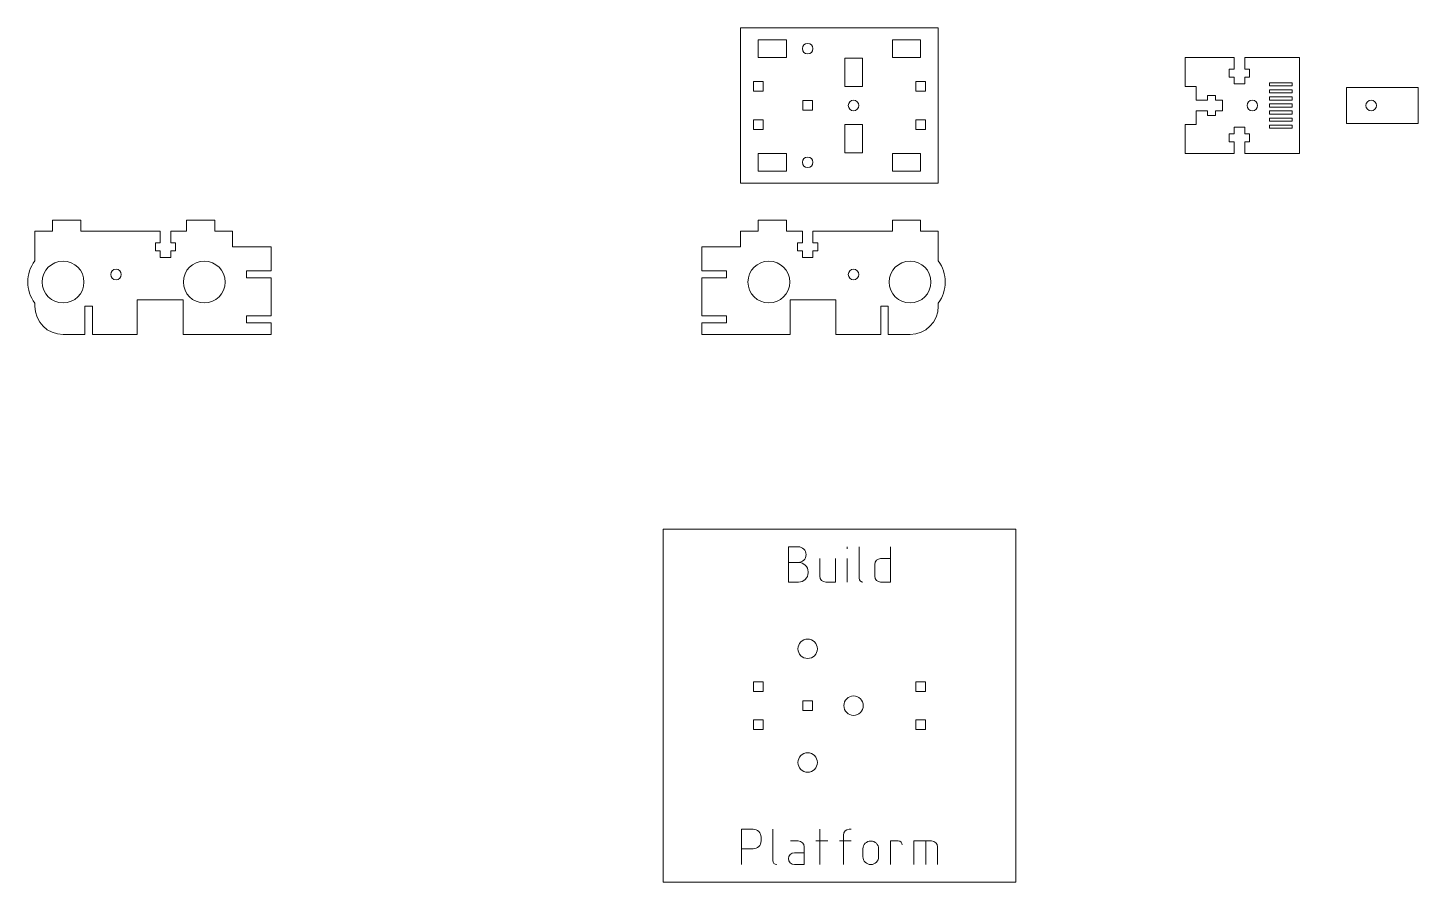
# Model space of a CAD drawing. Header units: millimetres. Extents: x -110 to 284, y -80 to 162.
import ezdxf

# ---------------------------------------------------------------- set-up
doc = ezdxf.new("R2010")
doc.units = ezdxf.units.MM
for name, color, linetype, lineweight, true_color in [('build-platform', 7, 'CONTINUOUS', 0, 0x000000), ('cuts', 7, 'CONTINUOUS', 0, 0x000000), ('inner-clamp', 7, 'CONTINUOUS', 0, 0x000000), ('platform-text', 4, 'CONTINUOUS', 0, 0x00ffff)]:
    doc.layers.add(name, color=color, linetype=linetype, lineweight=lineweight, true_color=true_color)

# ---------------------------------------------------------------- blocks, each defined once
blk = doc.blocks.new('m3-t-slot')
at = {"layer": 'cuts'}
for p, q in [((-2.86, 5.55), (-1.5, 5.55)), ((-2.86, 3.28), (-2.86, 5.55)), ((-1.5, 7.5), (1.5, 7.5)), ((-1.5, 5.55), (-1.5, 7.5)), ((1.5, 7.5), (1.5, 5.55)), ((1.5, 5.55), (2.86, 5.55)), ((2.86, 5.55), (2.86, 3.28)), ((-1.5, 3.28), (-2.86, 3.28)), ((-1.5, 0), (-1.5, 3.28)), ((1.5, 3.28), (1.5, 0)), ((2.86, 3.28), (1.5, 3.28))]:
    blk.add_line(p, q, dxfattribs=at)
blk = doc.blocks.new('magnet_hole')
at = {"layer": 'cuts'}
for p, q in [((-1.37, 1.37), (-1.37, -1.37)), ((1.37, 1.37), (-1.37, 1.37)), ((1.37, -1.37), (1.37, 1.37)), ((-1.37, -1.37), (1.37, -1.37))]:
    blk.add_line(p, q, dxfattribs=at)
blk = doc.blocks.new('pressfit-bearing')
at = {"layer": 'cuts'}
blk.add_circle((0, 0), 5.92, dxfattribs=at)

msp = doc.modelspace()

# ---------------------------------------------------------------- linework, layer by layer
at = {"layer": 'build-platform'}
for p, q in [((70, -80), (70, 20)), ((70, 20), (170, 20)), ((170, 20), (170, -80)), ((170, -80), (70, -80))]:
    msp.add_line(p, q, dxfattribs=at)
for centre in [(111, -13.9), (124, -30), (111, -46.1)]:
    msp.add_circle(centre, 2.75, dxfattribs=at)
at = {"layer": 'cuts'}
for p, q in [((92, 118), (92, 162)), ((92, 162), (148, 162)), ((148, 162), (148, 118)), ((97, 153.6), (97, 158.6)), ((97, 158.6), (105, 158.6)), ((105, 158.6), (105, 153.6)), ((135, 153.6), (135, 158.6)), ((135, 158.6), (143, 158.6)), ((143, 158.6), (143, 153.6)), ((105, 153.6), (97, 153.6)), ((121.5, 145.4), (121.5, 153.4)), ((121.5, 153.4), (126.5, 153.4)), ((126.5, 153.4), (126.5, 145.4)), ((143, 153.6), (135, 153.6)), ((217.95, 153.6), (217.95, 145.4)), ((217.95, 153.6), (231.83, 153.6)), ((250.33, 153.6), (234.83, 153.6)), ((250.33, 126.4), (250.33, 153.6)), ((248.33, 146.45), (241.83, 146.45)), ((241.83, 146.45), (241.83, 145.55)), ((248.33, 145.55), (248.33, 146.45)), ((126.5, 145.4), (121.5, 145.4)), ((217.95, 145.4), (221.05, 145.4)), ((221.05, 145.4), (221.05, 141.5)), ((241.83, 145.55), (248.33, 145.55)), ((248.33, 144.45), (241.83, 144.45)), ((241.83, 144.45), (241.83, 143.55)), ((241.83, 143.55), (248.33, 143.55)), ((248.33, 142.45), (241.83, 142.45)), ((241.83, 142.45), (241.83, 141.55)), ((248.33, 143.55), (248.33, 144.45)), ((248.33, 141.55), (248.33, 142.45)), ((221.05, 138.5), (221.05, 134.6)), ((241.83, 141.55), (248.33, 141.55)), ((248.33, 140.45), (241.83, 140.45)), ((241.83, 140.45), (241.83, 139.55)), ((241.83, 139.55), (248.33, 139.55)), ((248.33, 138.45), (241.83, 138.45)), ((241.83, 138.45), (241.83, 137.55)), ((248.33, 139.55), (248.33, 140.45)), ((248.33, 137.55), (248.33, 138.45)), ((121.5, 126.6), (121.5, 134.6)), ((121.5, 134.6), (126.5, 134.6)), ((126.5, 134.6), (126.5, 126.6)), ((221.05, 134.6), (217.95, 134.6)), ((217.95, 134.6), (217.95, 126.4)), ((241.83, 137.55), (248.33, 137.55)), ((248.33, 136.45), (241.83, 136.45)), ((241.83, 136.45), (241.83, 135.55)), ((241.83, 135.55), (248.33, 135.55)), ((248.33, 134.45), (241.83, 134.45)), ((241.83, 134.45), (241.83, 133.55)), ((248.33, 135.55), (248.33, 136.45)), ((248.33, 133.55), (248.33, 134.45)), ((241.83, 133.55), (248.33, 133.55)), ((97, 121.4), (97, 126.4)), ((97, 126.4), (105, 126.4)), ((105, 126.4), (105, 121.4)), ((126.5, 126.6), (121.5, 126.6)), ((135, 121.4), (135, 126.4)), ((135, 126.4), (143, 126.4)), ((143, 126.4), (143, 121.4)), ((217.95, 126.4), (231.83, 126.4)), ((234.83, 126.4), (250.33, 126.4)), ((105, 121.4), (97, 121.4)), ((143, 121.4), (135, 121.4)), ((148, 118), (92, 118)), ((-95, 107.5), (-103, 107.5)), ((-103, 107.5), (-103, 104.4)), ((-95, 104.4), (-95, 107.5)), ((-57, 107.5), (-65, 107.5)), ((-65, 107.5), (-65, 104.4)), ((-57, 104.4), (-57, 107.5)), ((97, 104.4), (97, 107.5)), ((97, 107.5), (105, 107.5)), ((105, 107.5), (105, 104.4)), ((135, 104.4), (135, 107.5)), ((135, 107.5), (143, 107.5)), ((143, 107.5), (143, 104.4)), ((-108, 96), (-108, 104.4)), ((-103, 104.4), (-108, 104.4)), ((-72.5, 104.4), (-95, 104.4)), ((-65, 104.4), (-69.5, 104.4)), ((-52, 104.4), (-57, 104.4)), ((-52, 104.4), (-52, 100)), ((92, 104.4), (92, 100)), ((92, 104.4), (97, 104.4)), ((105, 104.4), (109.5, 104.4)), ((112.5, 104.4), (135, 104.4)), ((143, 104.4), (148, 104.4)), ((148, 96), (148, 104.4)), ((-52, 100), (-41, 100)), ((-41, 100), (-41, 93.2)), ((92, 100), (81, 100)), ((81, 100), (81, 93.2)), ((-41, 93.2), (-48, 93.2)), ((-48, 93.2), (-48, 91.2)), ((-48, 91.2), (-41, 91.2)), ((-41, 91.2), (-41, 80.42)), ((81, 93.2), (88, 93.2)), ((88, 91.2), (81, 91.2)), ((81, 91.2), (81, 80.42)), ((88, 93.2), (88, 91.2)), ((-108, 83.12), (-108, 84)), ((-93.8, 83.12), (-93.8, 75.12)), ((-91.7, 83.12), (-93.8, 83.12)), ((-91.7, 75.12), (-91.7, 83.12)), ((-66, 84.92), (-79, 84.92)), ((-79, 84.92), (-79, 75.12)), ((-66, 75.12), (-66, 84.92)), ((106, 75.12), (106, 84.92)), ((106, 84.92), (119, 84.92)), ((119, 84.92), (119, 75.12)), ((131.7, 75.12), (131.7, 83.12)), ((131.7, 83.12), (133.8, 83.12)), ((133.8, 83.12), (133.8, 75.12)), ((148, 83.12), (148, 84)), ((-48, 80.42), (-48, 78.42)), ((-48, 80.42), (-41, 80.42)), ((88, 80.42), (81, 80.42)), ((88, 80.42), (88, 78.42)), ((-93.8, 75.12), (-100, 75.12)), ((-79, 75.12), (-91.7, 75.12)), ((-41, 75.12), (-66, 75.12)), ((-48, 78.42), (-41, 78.42)), ((-41, 78.42), (-41, 75.12)), ((88, 78.42), (81, 78.42)), ((81, 78.42), (81, 75.12)), ((81, 75.12), (106, 75.12)), ((119, 75.12), (131.7, 75.12)), ((133.8, 75.12), (140, 75.12))]:
    msp.add_line(p, q, dxfattribs=at)
for centre in [(111, 156.1), (124, 140), (237, 140), (111, 123.9), (-85, 92.12), (124, 92.12)]:
    msp.add_circle(centre, 1.5, dxfattribs=at)
for centre, radius, start, end in [((-100, 90), 10, 143.1301, 216.8699), ((140, 90), 10, 323.1301, 36.8699), ((-100, 83.12), 8, 180, 270), ((140, 83.12), 8, 270, 0)]:
    msp.add_arc(centre, radius, start, end, dxfattribs=at)
at = {"layer": 'inner-clamp'}
for p, q in [((263.66, 145.09), (284, 145.09)), ((263.66, 134.91), (263.66, 145.09)), ((284, 145.09), (284, 134.91)), ((263.66, 134.91), (284, 134.91))]:
    msp.add_line(p, q, dxfattribs=at)
msp.add_circle((270.67, 140), 1.5, dxfattribs=at)
at = {"layer": 'platform-text'}
for p, q in [((105.56, 5), (105.56, 15)), ((105.56, 15), (108.33, 15)), ((122.22, 14.44), (122.22, 15)), ((125.56, 15), (125.56, 6.11)), ((134.44, 15), (134.44, 5)), ((105.56, 10.56), (108.44, 10.56)), ((111.11, 7.89), (111.11, 7.67)), ((114.44, 11.67), (114.44, 6.67)), ((118.89, 5), (118.89, 11.67)), ((122.22, 5), (122.22, 11.67)), ((130, 6.67), (130, 10)), ((131.67, 11.67), (134.44, 11.67)), ((108.44, 5), (105.56, 5)), ((116.11, 5), (118.89, 5)), ((134.44, 5), (131.67, 5)), ((92.22, -75), (92.22, -65)), ((92.22, -65), (95.56, -65)), ((101.11, -65), (101.11, -73.89)), ((114.44, -65), (114.44, -75)), ((121.11, -75), (121.11, -66.67)), ((122.78, -65), (123.33, -65)), ((95.56, -70.56), (92.22, -70.56)), ((97.78, -67.22), (97.78, -68.33)), ((106.11, -68.33), (108.33, -68.33)), ((110, -70), (110, -75)), ((113.33, -68.33), (116.67, -68.33)), ((120, -68.33), (123.33, -68.33)), ((126.67, -70.56), (126.67, -72.78)), ((131.11, -72.78), (131.11, -70.56)), ((134.44, -75), (134.44, -68.33)), ((134.44, -68.33), (136.67, -68.33)), ((141.11, -75), (141.11, -68.33)), ((141.11, -68.33), (146.11, -68.33)), ((144.44, -68.33), (144.44, -75)), ((147.78, -70), (147.78, -75)), ((107.22, -71.67), (110, -71.67)), ((110, -75), (107.22, -75))]:
    msp.add_line(p, q, dxfattribs=at)
for centre, radius, start, end in [((108.33, 12.78), 2.22, 270, 90), ((108.44, 7.89), 2.67, 0, 90), ((131.67, 10), 1.67, 90, 180), ((108.44, 7.67), 2.67, 270, 0), ((116.11, 6.67), 1.67, 180, 270), ((126.67, 6.11), 1.11, 180, 270), ((131.67, 6.67), 1.67, 180, 270), ((95.56, -67.22), 2.22, 0, 90), ((122.78, -66.67), 1.67, 90, 180), ((95.56, -68.33), 2.22, 270, 0), ((108.33, -70), 1.67, 0, 90), ((128.89, -70.56), 2.22, 0, 180), ((136.67, -69.44), 1.11, 0, 90), ((146.11, -70), 1.67, 0, 90), ((102.22, -73.89), 1.11, 180, 270), ((107.22, -73.33), 1.67, 90, 270), ((128.89, -72.78), 2.22, 180, 0)]:
    msp.add_arc(centre, radius, start, end, dxfattribs=at)

# ---------------------------------------------------------------- block references
at = {"layer": 'cuts'}
for p, rotation in [((233.33, 153.6), 180), ((221.05, 140), 270), ((111, 104.4), 180)]:
    msp.add_blockref('m3-t-slot', p, dxfattribs=dict(at, rotation=rotation))
for name, p in [('magnet_hole', (97, 145.4)), ('magnet_hole', (143, 145.4)), ('magnet_hole', (111, 140)), ('magnet_hole', (97, 134.6)), ('magnet_hole', (143, 134.6)), ('m3-t-slot', (233.33, 126.4)), ('pressfit-bearing', (-100, 90)), ('pressfit-bearing', (-60, 90)), ('pressfit-bearing', (100, 90)), ('pressfit-bearing', (140, 90)), ('magnet_hole', (97, -24.6)), ('magnet_hole', (143, -24.6)), ('magnet_hole', (111, -30)), ('magnet_hole', (97, -35.4)), ('magnet_hole', (143, -35.4))]:
    msp.add_blockref(name, p, dxfattribs=at)
at = {"layer": 'cuts', "yscale": -1, "rotation": 360}
msp.add_blockref('m3-t-slot', (-71, 104.4), dxfattribs=at)

doc.saveas('drawing.dxf')
